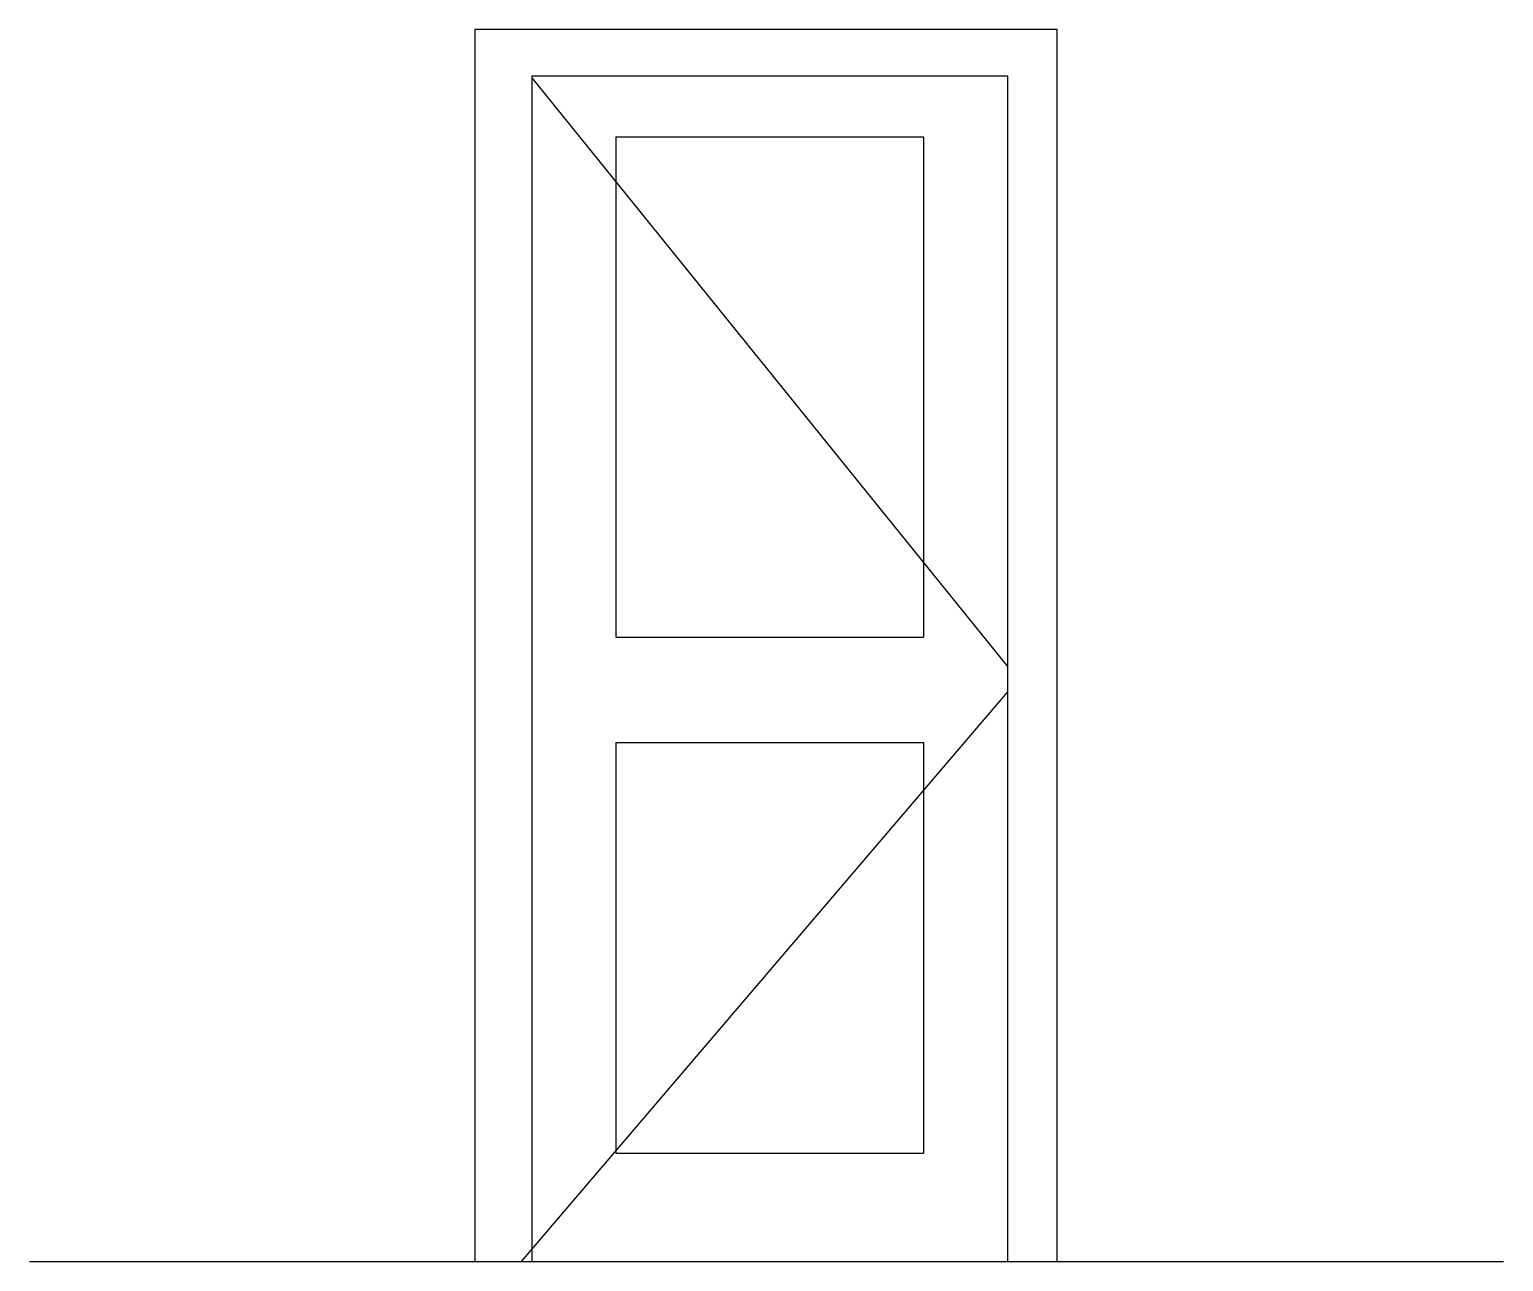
# Model space of a CAD drawing. Header units: metres. Extents: x 13408.4 to 13422.4, y 18517.8 to 18529.5.
import ezdxf

# ---------------------------------------------------------------- set-up
doc = ezdxf.new("R2010")
doc.units = ezdxf.units.M
for name, color, linetype in [('PUB_DIM', 90, 'Continuous'), ('STAIR', 2, 'Continuous'), ('WINDOW', 3, 'Continuous')]:
    doc.layers.add(name, color=color, linetype=linetype)

msp = doc.modelspace()

# ---------------------------------------------------------------- linework, layer by layer
for points in [[(13418.17, 18517.78), (13418.17, 18529.48), (13412.64, 18529.48), (13412.64, 18517.78)], [(13408.41, 18517.78), (13422.41, 18517.78)]]:
    msp.add_lwpolyline(points)
at = {"layer": 'PUB_DIM'}
for p, q in [((13413.18, 18529.04), (13413.18, 18517.78)), ((13417.7, 18529.04), (13417.7, 18517.78)), ((13413.98, 18528.46), (13413.98, 18523.71)), ((13416.9, 18528.46), (13416.9, 18523.71)), ((13413.98, 18522.71), (13413.98, 18518.81)), ((13416.9, 18522.71), (13416.9, 18518.81))]:
    msp.add_line(p, q, dxfattribs=at)
at = {"layer": 'STAIR'}
msp.add_line((13413.18, 18529.02), (13417.7, 18523.43), dxfattribs=at)
at = {"layer": 'WINDOW'}
for p, q in [((13413.18, 18529.04), (13417.7, 18529.04)), ((13413.98, 18528.46), (13416.9, 18528.46)), ((13413.98, 18523.71), (13416.9, 18523.71)), ((13417.7, 18523.19), (13413.08, 18517.78)), ((13413.98, 18522.71), (13416.9, 18522.71)), ((13413.98, 18518.81), (13416.9, 18518.81))]:
    msp.add_line(p, q, dxfattribs=at)

doc.saveas('drawing.dxf')
